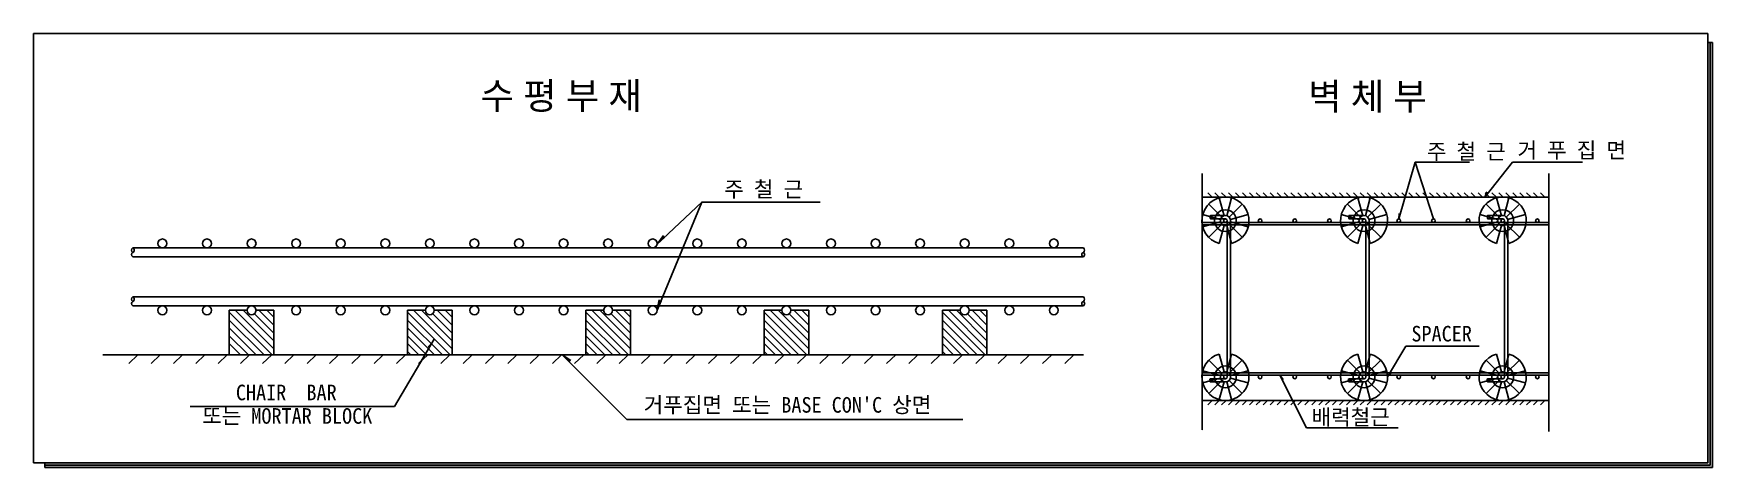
# Model space of a CAD drawing. Extents: x 2558 to 13858, y -642 to 2278.
import ezdxf

# ---------------------------------------------------------------- set-up
doc = ezdxf.new("R2010")
doc.units = 0
doc.header["$MEASUREMENT"] = 0
doc.linetypes.add('CENTERX2', pattern=[4, 2.5, -0.5, 0.5, -0.5])
doc.layers.get('0').update_dxf_attribs({"linetype": 'CONTINUOUS'})
for name, color, linetype in [('T35', 3, 'CONTINUOUS'), ('T60', 4, 'CONTINUOUS'), ('TABLE', 7, 'CONTINUOUS')]:
    doc.layers.add(name, color=color, linetype=linetype)
doc.styles.add('견고딕', font='malgun.ttf')
doc.styles.add('돋움체', font='DotumChe.ttf')

msp = doc.modelspace()

# ---------------------------------------------------------------- linework, layer by layer
for p, q in [((13857.651885, 2217.967826), (13827.651885, 2217.967826)), ((3874.75959, 415.335022), (3994.75959, 415.335022)), ((5074.75959, 415.335022), (5074.75959, 115.335022)), ((5194.75959, 415.335022), (5074.75959, 415.335022)), ((5374.75959, 415.335022), (5254.75959, 415.335022)), ((5374.75959, 115.335022), (5374.75959, 415.335022)), ((6274.75959, 415.335022), (6274.75959, 115.335022)), ((6394.75959, 415.335022), (6274.75959, 415.335022)), ((6574.75959, 415.335022), (6454.75959, 415.335022)), ((6574.75959, 115.335022), (6574.75959, 415.335022)), ((7474.75959, 415.335022), (7474.75959, 115.335022)), ((7594.75959, 415.335022), (7474.75959, 415.335022)), ((7774.75959, 415.335022), (7654.75959, 415.335022)), ((7774.75959, 115.335022), (7774.75959, 415.335022)), ((8674.75959, 415.335022), (8674.75959, 115.335022)), ((8794.75959, 415.335022), (8674.75959, 415.335022)), ((8974.75959, 415.335022), (8854.75959, 415.335022)), ((8974.75959, 115.335022), (8974.75959, 415.335022)), ((5074.75959, 115.335022), (5374.75959, 115.335022)), ((6274.75959, 115.335022), (6574.75959, 115.335022)), ((7474.75959, 115.335022), (7774.75959, 115.335022)), ((8674.75959, 115.335022), (8974.75959, 115.335022)), ((2632.58942, -642.282285), (2632.58942, -612.282285))]:
    msp.add_line(p, q)
at = {"color": 2}
for p, q in [((11856.325586, 1412.188579), (11746.165167, 1031.088355)), ((11979.445167, 1031.088355), (11856.325586, 1412.188579)), ((11856.325586, 1412.188579), (12222.222642, 1412.188579)), ((12326.317279, 1177.277155), (12511.465539, 1412.188579)), ((12511.465539, 1412.188579), (12983.124545, 1412.188579)), ((6754.75959, 860.554624), (7055.33014, 1143.033478)), ((7055.33014, 1143.033478), (6754.75959, 415.335022)), ((7055.33014, 1143.033478), (7853.125587, 1143.033478)), ((12339.887818, 1211.690897), (12326.317279, 1177.277155)), ((12326.317279, 1177.277155), (12345.6592, 1208.065146)), ((11749.714116, 1067.910497), (11746.165167, 1031.088355)), ((11746.165167, 1031.088355), (11756.26184, 1066.01782)), ((6796.864801, 918.168265), (6754.75959, 860.554624)), ((6754.75959, 860.554624), (6805.868842, 908.587549)), ((6769.383438, 485.180018), (6754.75959, 415.335022)), ((6754.75959, 415.335022), (6781.535383, 480.160745)), ((5253.495426, 221.111257), (4987.040581, -231.135411)), ((6114.826166, 115.335022), (6551.572812, -319.802702)), ((6174.579889, 76.326395), (6114.826166, 115.335022)), ((6114.826166, 115.335022), (6165.487291, 66.829682)), ((11671.515567, -32.668445), (11794.268498, 173.086947)), ((11794.268498, 173.086947), (12286.657572, 173.086947)), ((10946.302246, -20.226845), (11125.753614, -376.205537)), ((10968.755471, -49.62613), (10946.302246, -20.226845)), ((10946.302246, -20.226845), (10962.669279, -52.694222)), ((11671.515567, -32.668445), (11691.316311, -2.173514)), ((11697.032757, -5.885275), (11671.515567, -32.668445)), ((4987.040581, -231.135411), (3611.389988, -231.135411)), ((6551.572812, -319.802702), (8813.340676, -319.802702)), ((11125.753614, -376.205537), (11743.268944, -376.205537))]:
    msp.add_line(p, q, dxfattribs=at)
at = {"color": 2, "linetype": 'CENTERX2'}
for p, q in [((10424.245167, 1337.208293), (10424.245167, -390.894631)), ((12757.045167, 1337.208293), (12757.045167, -400.630414))]:
    msp.add_line(p, q, dxfattribs=at)
at = {"color": 7}
for p, q in [((10424.245167, 1177.277155), (12757.045167, 1177.277155)), ((10555.571932, 1042.839989), (10467.596535, 1130.815387)), ((10570.909828, 1051.695328), (10538.708598, 1171.871955)), ((10588.620505, 1051.695328), (10620.821736, 1171.871955)), ((10603.958401, 1042.839989), (10691.933798, 1130.815387)), ((11488.691932, 1042.839989), (11400.716535, 1130.815387)), ((11504.029828, 1051.695328), (11471.828598, 1171.871955)), ((11521.740505, 1051.695328), (11553.941736, 1171.871955)), ((11537.078401, 1042.839989), (11625.053798, 1130.815387)), ((12421.811932, 1042.839989), (12333.836535, 1130.815387)), ((12437.149828, 1051.695328), (12404.948598, 1171.871955)), ((12454.860505, 1051.695328), (12487.061736, 1171.871955)), ((12470.198401, 1042.839989), (12558.173798, 1130.815387)), ((10546.716594, 1027.502093), (10426.539966, 1059.703324)), ((10612.813739, 1027.502093), (10732.990367, 1059.703324)), ((11479.836594, 1027.502093), (11359.659966, 1059.703324)), ((11545.933739, 1027.502093), (11666.110367, 1059.703324)), ((12412.956594, 1027.502093), (12292.779966, 1059.703324)), ((12479.053739, 1027.502093), (12599.230367, 1059.703324)), ((10546.716594, 1009.791416), (10426.539966, 977.590186)), ((10555.571932, 994.45352), (10467.596535, 906.478123)), ((10570.909828, 985.598182), (10538.708598, 865.421555)), ((10588.620505, 985.598182), (10620.821736, 865.421555)), ((10603.958401, 994.45352), (10691.933798, 906.478123)), ((10612.813739, 1009.791416), (10732.990367, 977.590186)), ((11479.836594, 1009.791416), (11359.659966, 977.590186)), ((11488.691932, 994.45352), (11400.716535, 906.478123)), ((11504.029828, 985.598182), (11471.828598, 865.421555)), ((11521.740505, 985.598182), (11553.941736, 865.421555)), ((11537.078401, 994.45352), (11625.053798, 906.478123)), ((12412.956594, 1009.791416), (12292.779966, 977.590186)), ((12421.811932, 994.45352), (12333.836535, 906.478123)), ((12437.149828, 985.598182), (12404.948598, 865.421555)), ((12454.860505, 985.598182), (12487.061736, 865.421555)), ((12470.198401, 994.45352), (12558.173798, 906.478123)), ((3874.75959, 415.335022), (3874.75959, 115.335022)), ((4174.75959, 415.335022), (4054.75959, 415.335022)), ((4174.75959, 115.335022), (4174.75959, 415.335022)), ((3023.637573, 115.335022), (9623.637573, 115.335022)), ((3874.75959, 115.335022), (4174.75959, 115.335022)), ((10570.909828, 0.380128), (10538.708598, 120.556755)), ((10588.620505, 0.380128), (10620.821736, 120.556755)), ((11504.029828, 0.380128), (11471.828598, 120.556755)), ((11521.740505, 0.380128), (11553.941736, 120.556755)), ((12437.149828, 0.380128), (12404.948598, 120.556755)), ((12454.860505, 0.380128), (12487.061736, 120.556755)), ((10546.716594, -23.813107), (10426.539966, 8.388124)), ((10555.571932, -8.475211), (10467.596535, 79.500187)), ((10603.958401, -8.475211), (10691.933798, 79.500187)), ((10612.813739, -23.813107), (10732.990367, 8.388124)), ((11479.836594, -23.813107), (11359.659966, 8.388124)), ((11488.691932, -8.475211), (11400.716535, 79.500187)), ((11537.078401, -8.475211), (11625.053798, 79.500187)), ((11545.933739, -23.813107), (11666.110367, 8.388124)), ((12412.956594, -23.813107), (12292.779966, 8.388124)), ((12421.811932, -8.475211), (12333.836535, 79.500187)), ((12470.198401, -8.475211), (12558.173798, 79.500187)), ((12479.053739, -23.813107), (12599.230367, 8.388124)), ((10546.716594, -41.523784), (10426.539966, -73.725014)), ((10555.571932, -56.86168), (10467.596535, -144.837077)), ((10570.909828, -65.717018), (10538.708598, -185.893645)), ((10588.620505, -65.717018), (10620.821736, -185.893645)), ((10603.958401, -56.86168), (10691.933798, -144.837077)), ((10612.813739, -41.523784), (10732.990367, -73.725014)), ((11479.836594, -41.523784), (11359.659966, -73.725014)), ((11488.691932, -56.86168), (11400.716535, -144.837077)), ((11504.029828, -65.717018), (11471.828598, -185.893645)), ((11521.740505, -65.717018), (11553.941736, -185.893645)), ((11537.078401, -56.86168), (11625.053798, -144.837077)), ((11545.933739, -41.523784), (11666.110367, -73.725014)), ((12412.956594, -41.523784), (12292.779966, -73.725014)), ((12421.811932, -56.86168), (12333.836535, -144.837077)), ((12437.149828, -65.717018), (12404.948598, -185.893645)), ((12454.860505, -65.717018), (12487.061736, -185.893645)), ((12470.198401, -56.86168), (12558.173798, -144.837077)), ((12479.053739, -41.523784), (12599.230367, -73.725014)), ((12757.045167, -20.226845), (12679.285167, -20.226845)), ((10424.245167, -191.298845), (12757.045167, -191.298845))]:
    msp.add_line(p, q, dxfattribs=at)
at = {"color": 3}
for p, q in [((10490.747292, 1177.277155), (10461.082535, 1206.542241)), ((10537.403292, 1177.277155), (10507.738535, 1206.542241)), ((10584.059292, 1177.277155), (10554.394535, 1206.542241)), ((10630.715292, 1177.277155), (10601.050535, 1206.542241)), ((10677.371292, 1177.277155), (10647.706535, 1206.542241)), ((10724.027292, 1177.277155), (10694.362535, 1206.542241)), ((10770.683292, 1177.277155), (10741.018535, 1206.542241)), ((10817.339292, 1177.277155), (10787.674535, 1206.542241)), ((10863.995292, 1177.277155), (10834.330535, 1206.542241)), ((10910.651292, 1177.277155), (10880.986535, 1206.542241)), ((10957.307292, 1177.277155), (10927.642535, 1206.542241)), ((11003.963292, 1177.277155), (10974.298535, 1206.542241)), ((11050.619292, 1177.277155), (11020.954535, 1206.542241)), ((11097.275292, 1177.277155), (11067.610535, 1206.542241)), ((11143.931292, 1177.277155), (11114.266535, 1206.542241)), ((11190.587292, 1177.277155), (11160.922535, 1206.542241)), ((11237.243292, 1177.277155), (11207.578535, 1206.542241)), ((11283.899292, 1177.277155), (11254.234535, 1206.542241)), ((11330.555292, 1177.277155), (11300.890535, 1206.542241)), ((11377.211292, 1177.277155), (11347.546535, 1206.542241)), ((11423.867292, 1177.277155), (11394.202535, 1206.542241)), ((11470.523292, 1177.277155), (11440.858535, 1206.542241)), ((11517.179292, 1177.277155), (11487.514535, 1206.542241)), ((11563.835292, 1177.277155), (11534.170535, 1206.542241)), ((11610.491292, 1177.277155), (11580.826535, 1206.542241)), ((11657.147292, 1177.277155), (11627.482535, 1206.542241)), ((11703.803292, 1177.277155), (11674.138535, 1206.542241)), ((11750.459292, 1177.277155), (11720.794535, 1206.542241)), ((11797.115292, 1177.277155), (11767.450535, 1206.542241)), ((11843.771292, 1177.277155), (11814.106535, 1206.542241)), ((11890.427292, 1177.277155), (11860.762535, 1206.542241)), ((11937.083292, 1177.277155), (11907.418535, 1206.542241)), ((11983.739292, 1177.277155), (11954.074535, 1206.542241)), ((12030.395292, 1177.277155), (12000.730535, 1206.542241)), ((12077.051292, 1177.277155), (12047.386535, 1206.542241)), ((12123.707292, 1177.277155), (12094.042535, 1206.542241)), ((12170.363292, 1177.277155), (12140.698535, 1206.542241)), ((12217.019292, 1177.277155), (12187.354535, 1206.542241)), ((12263.675292, 1177.277155), (12234.010535, 1206.542241)), ((12310.331292, 1177.277155), (12280.666535, 1206.542241)), ((12356.987292, 1177.277155), (12327.322535, 1206.542241)), ((12403.643292, 1177.277155), (12373.978535, 1206.542241)), ((12450.299292, 1177.277155), (12420.634535, 1206.542241)), ((12496.955292, 1177.277155), (12467.290535, 1206.542241)), ((12543.611292, 1177.277155), (12513.946535, 1206.542241)), ((12590.267292, 1177.277155), (12560.602535, 1206.542241)), ((12636.923292, 1177.277155), (12607.258535, 1206.542241)), ((12683.579292, 1177.277155), (12653.914535, 1206.542241)), ((12730.235292, 1177.277155), (12700.570535, 1206.542241)), ((4162.468518, 115.335022), (3874.75959, 403.043949)), ((4109.435509, 115.335022), (3874.75959, 350.01094)), ((4174.75959, 156.076957), (3915.501526, 415.335022)), ((4174.75959, 209.109966), (3968.534535, 415.335022)), ((4174.75959, 262.142975), (4044.316645, 392.58592)), ((4174.75959, 315.175983), (4074.600552, 415.335022)), ((4174.75959, 368.208992), (4127.63356, 415.335022)), ((5362.468518, 115.335022), (5074.75959, 403.043949)), ((5309.435509, 115.335022), (5074.75959, 350.01094)), ((5374.75959, 156.076957), (5115.501526, 415.335022)), ((5374.75959, 209.109966), (5168.534535, 415.335022)), ((5374.75959, 262.142975), (5244.316645, 392.58592)), ((5374.75959, 315.175983), (5274.600552, 415.335022)), ((5374.75959, 368.208992), (5327.63356, 415.335022)), ((6562.468518, 115.335022), (6274.75959, 403.043949)), ((6509.435509, 115.335022), (6274.75959, 350.01094)), ((6574.75959, 156.076957), (6315.501526, 415.335022)), ((6574.75959, 209.109966), (6368.534535, 415.335022)), ((6574.75959, 262.142975), (6444.316645, 392.58592)), ((6574.75959, 315.175983), (6474.600552, 415.335022)), ((6574.75959, 368.208992), (6527.63356, 415.335022)), ((7762.468518, 115.335022), (7474.75959, 403.043949)), ((7709.435509, 115.335022), (7474.75959, 350.01094)), ((7774.75959, 156.076957), (7515.501526, 415.335022)), ((7774.75959, 209.109966), (7568.534535, 415.335022)), ((7774.75959, 262.142975), (7644.316645, 392.58592)), ((7774.75959, 315.175983), (7674.600552, 415.335022)), ((7774.75959, 368.208992), (7727.63356, 415.335022)), ((8962.468518, 115.335022), (8674.75959, 403.043949)), ((8909.435509, 115.335022), (8674.75959, 350.01094)), ((8974.75959, 156.076957), (8715.501526, 415.335022)), ((8974.75959, 209.109966), (8768.534535, 415.335022)), ((8974.75959, 262.142975), (8844.316645, 392.58592)), ((8974.75959, 315.175983), (8874.600552, 415.335022)), ((8974.75959, 368.208992), (8927.63356, 415.335022)), ((4056.402501, 115.335022), (3874.75959, 296.977932)), ((4003.369492, 115.335022), (3874.75959, 243.944923)), ((5256.4025, 115.335022), (5074.75959, 296.977931)), ((5203.369492, 115.335022), (5074.75959, 243.944923)), ((6456.4025, 115.335022), (6274.75959, 296.977931)), ((6403.369492, 115.335022), (6274.75959, 243.944923)), ((7656.4025, 115.335022), (7474.75959, 296.977931)), ((7603.369492, 115.335022), (7474.75959, 243.944923)), ((8856.4025, 115.335022), (8674.75959, 296.977931)), ((8803.369492, 115.335022), (8674.75959, 243.944923)), ((3260.336103, 115.335022), (3199.313352, 57.461513)), ((3410.336103, 115.335022), (3349.313352, 57.461513)), ((3560.336103, 115.335022), (3499.313352, 57.461513)), ((3710.336103, 115.335022), (3649.313352, 57.461513)), ((3860.336103, 115.335022), (3799.313352, 57.461513)), ((3950.336484, 115.335022), (3874.75959, 190.911914)), ((4010.336103, 115.335022), (3949.313352, 57.461513)), ((4160.336103, 115.335022), (4099.313352, 57.461513)), ((4310.336103, 115.335022), (4249.313352, 57.461513)), ((4460.336103, 115.335022), (4399.313352, 57.461513)), ((4610.336103, 115.335022), (4549.313352, 57.461513)), ((4760.336103, 115.335022), (4699.313352, 57.461513)), ((4910.336103, 115.335022), (4849.313352, 57.461513)), ((5060.336103, 115.335022), (4999.313352, 57.461513)), ((5150.336483, 115.335022), (5074.75959, 190.911914)), ((5097.303474, 115.335022), (5074.75959, 137.878906)), ((5210.336103, 115.335022), (5149.313352, 57.461513)), ((5360.336103, 115.335022), (5299.313352, 57.461513)), ((5510.336103, 115.335022), (5449.313352, 57.461513)), ((5660.336103, 115.335022), (5599.313352, 57.461513)), ((5810.336103, 115.335022), (5749.313352, 57.461513)), ((5960.336103, 115.335022), (5899.313352, 57.461513)), ((6110.336103, 115.335022), (6049.313352, 57.461513)), ((6260.336103, 115.335022), (6199.313352, 57.461513)), ((6350.336483, 115.335022), (6274.75959, 190.911914)), ((6297.303474, 115.335022), (6274.75959, 137.878906)), ((6410.336103, 115.335022), (6349.313352, 57.461513)), ((6560.336103, 115.335022), (6499.313352, 57.461513)), ((6710.336103, 115.335022), (6649.313352, 57.461513)), ((6860.336103, 115.335022), (6799.313352, 57.461513)), ((7010.336103, 115.335022), (6949.313352, 57.461513)), ((7160.336103, 115.335022), (7099.313352, 57.461513)), ((7310.336103, 115.335022), (7249.313352, 57.461513)), ((7460.336103, 115.335022), (7399.313352, 57.461513)), ((7550.336483, 115.335022), (7474.75959, 190.911914)), ((7497.303474, 115.335022), (7474.75959, 137.878906)), ((7610.336103, 115.335022), (7549.313352, 57.461513)), ((7760.336103, 115.335022), (7699.313352, 57.461513)), ((7910.336103, 115.335022), (7849.313352, 57.461513)), ((8060.336103, 115.335022), (7999.313352, 57.461513)), ((8210.336103, 115.335022), (8149.313352, 57.461513)), ((8360.336103, 115.335022), (8299.313352, 57.461513)), ((8510.336103, 115.335022), (8449.313352, 57.461513)), ((8660.336103, 115.335022), (8599.313352, 57.461513)), ((8750.336483, 115.335022), (8674.75959, 190.911914)), ((8697.303474, 115.335022), (8674.75959, 137.878906)), ((8810.336103, 115.335022), (8749.313352, 57.461513)), ((8960.336103, 115.335022), (8899.313352, 57.461513)), ((9110.336103, 115.335022), (9049.313352, 57.461513)), ((9260.336103, 115.335022), (9199.313352, 57.461513)), ((9410.336103, 115.335022), (9349.313352, 57.461513)), ((9560.336103, 115.335022), (9499.313352, 57.461513)), ((10490.747292, -191.298845), (10461.082535, -220.563931)), ((10537.403292, -191.298845), (10507.738535, -220.563931)), ((10584.059292, -191.298845), (10554.394535, -220.563931)), ((10630.715292, -191.298845), (10601.050535, -220.563931)), ((10677.371292, -191.298845), (10647.706535, -220.563931)), ((10724.027292, -191.298845), (10694.362535, -220.563931)), ((10770.683292, -191.298845), (10741.018535, -220.563931)), ((10817.339292, -191.298845), (10787.674535, -220.563931)), ((10863.995292, -191.298845), (10834.330535, -220.563931)), ((10910.651292, -191.298845), (10880.986535, -220.563931)), ((10957.307292, -191.298845), (10927.642535, -220.563931)), ((11003.963292, -191.298845), (10974.298535, -220.563931)), ((11050.619292, -191.298845), (11020.954535, -220.563931)), ((11097.275292, -191.298845), (11067.610535, -220.563931)), ((11143.931292, -191.298845), (11114.266535, -220.563931)), ((11190.587292, -191.298845), (11160.922535, -220.563931)), ((11237.243292, -191.298845), (11207.578535, -220.563931)), ((11283.899292, -191.298845), (11254.234535, -220.563931)), ((11330.555292, -191.298845), (11300.890535, -220.563931)), ((11377.211292, -191.298845), (11347.546535, -220.563931)), ((11423.867292, -191.298845), (11394.202535, -220.563931)), ((11470.523292, -191.298845), (11440.858535, -220.563931)), ((11517.179292, -191.298845), (11487.514535, -220.563931)), ((11563.835292, -191.298845), (11534.170535, -220.563931)), ((11610.491292, -191.298845), (11580.826535, -220.563931)), ((11657.147292, -191.298845), (11627.482535, -220.563931)), ((11703.803292, -191.298845), (11674.138535, -220.563931)), ((11750.459292, -191.298845), (11720.794535, -220.563931)), ((11797.115292, -191.298845), (11767.450535, -220.563931)), ((11843.771292, -191.298845), (11814.106535, -220.563931)), ((11890.427292, -191.298845), (11860.762535, -220.563931)), ((11937.083292, -191.298845), (11907.418535, -220.563931)), ((11983.739292, -191.298845), (11954.074535, -220.563931)), ((12030.395292, -191.298845), (12000.730535, -220.563931)), ((12077.051292, -191.298845), (12047.386535, -220.563931)), ((12123.707292, -191.298845), (12094.042535, -220.563931)), ((12170.363292, -191.298845), (12140.698535, -220.563931)), ((12217.019292, -191.298845), (12187.354535, -220.563931)), ((12263.675292, -191.298845), (12234.010535, -220.563931)), ((12310.331292, -191.298845), (12280.666535, -220.563931)), ((12356.987292, -191.298845), (12327.322535, -220.563931)), ((12403.643292, -191.298845), (12373.978535, -220.563931)), ((12450.299292, -191.298845), (12420.634535, -220.563931)), ((12496.955292, -191.298845), (12467.290535, -220.563931)), ((12543.611292, -191.298845), (12513.946535, -220.563931)), ((12590.267292, -191.298845), (12560.602535, -220.563931)), ((12636.923292, -191.298845), (12607.258535, -220.563931)), ((12683.579292, -191.298845), (12653.914535, -220.563931)), ((12730.235292, -191.298845), (12700.570535, -220.563931))]:
    msp.add_line(p, q, dxfattribs=at)
at = {"color": 6}
for p, q in [((10579.765167, 1052.861155), (10478.230291, 1052.861155)), ((10579.765167, 1031.088355), (10478.230291, 1031.088355)), ((10592.206767, 1018.646755), (10592.206767, -32.668445)), ((10613.979567, 1018.646755), (10613.979567, -32.668445)), ((11512.885167, 1052.861155), (11411.350291, 1052.861155)), ((11512.885167, 1031.088355), (11411.350291, 1031.088355)), ((11525.326767, 1018.646755), (11525.326767, -32.668445)), ((11547.099567, 1018.646755), (11547.099567, -32.668445)), ((12446.005167, 1052.861155), (12344.470291, 1052.861155)), ((12446.005167, 1031.088355), (12344.470291, 1031.088355)), ((12458.446767, 1018.646755), (12458.446767, -32.668445)), ((12480.219567, 1018.646755), (12480.219567, -32.668445)), ((10424.245167, 1006.205155), (12757.045167, 1006.205155)), ((10424.245167, 990.653155), (12757.045167, 990.653155)), ((3225.222191, 835.335022), (9623.784042, 835.335022)), ((3225.222191, 775.335022), (9623.784042, 775.335022)), ((3225.222191, 505.335022), (9623.784042, 505.335022)), ((3225.222191, 445.335022), (9623.784042, 445.335022)), ((5284.75959, 445.335022), (5179.75959, 445.335022)), ((6484.75959, 445.335022), (6379.75959, 445.335022)), ((7684.75959, 445.335022), (7579.75959, 445.335022)), ((8884.75959, 445.335022), (8779.75959, 445.335022)), ((10424.245167, -4.674845), (12757.045167, -4.674845)), ((10424.245167, -20.226845), (12757.045167, -20.226845)), ((10579.765167, -45.110045), (10476.734272, -45.110045)), ((10579.765167, -66.882845), (10476.734272, -66.882845)), ((11512.885167, -45.110045), (11409.854272, -45.110045)), ((11512.885167, -66.882845), (11409.854272, -66.882845)), ((12446.005167, -45.110045), (12342.974272, -45.110045)), ((12446.005167, -66.882845), (12342.974272, -66.882845))]:
    msp.add_line(p, q, dxfattribs=at)
at = {"color": 7}
for centre, radius in [((10579.765167, 1018.646755), 73.255805), ((10579.765167, 1018.646755), 34.2144), ((11512.885167, 1018.646755), 73.255805), ((11512.885167, 1018.646755), 34.2144), ((12446.005167, 1018.646755), 73.255805), ((12446.005167, 1018.646755), 34.2144), ((10579.765167, -32.668445), 73.255805), ((10579.765167, -32.668445), 34.2144), ((11512.885167, -32.668445), 73.255805), ((11512.885167, -32.668445), 34.2144), ((12446.005167, -32.668445), 73.255805), ((12446.005167, -32.668445), 34.2144)]:
    msp.add_circle(centre, radius, dxfattribs=at)
at = {"color": 6}
for centre, radius in [((10579.765167, 1018.646755), 12.4416), ((10813.045167, 1018.646755), 12.4416), ((11046.325167, 1018.646755), 12.4416), ((11279.605167, 1018.646755), 12.4416), ((11512.885167, 1018.646755), 12.4416), ((11746.165167, 1018.646755), 12.4416), ((11979.445167, 1018.646755), 12.4416), ((12212.725167, 1018.646755), 12.4416), ((12446.005167, 1018.646755), 12.4416), ((12679.285167, 1018.646755), 12.4416), ((3424.75959, 865.335022), 30), ((3724.75959, 865.335022), 30), ((4024.75959, 865.335022), 30), ((4324.75959, 865.335022), 30), ((4624.75959, 865.335022), 30), ((4924.75959, 865.335022), 30), ((5224.75959, 865.335022), 30), ((5524.75959, 865.335022), 30), ((5824.75959, 865.335022), 30), ((6124.75959, 865.335022), 30), ((6424.75959, 865.335022), 30), ((6724.75959, 865.335022), 30), ((7024.75959, 865.335022), 30), ((7324.75959, 865.335022), 30), ((7624.75959, 865.335022), 30), ((7924.75959, 865.335022), 30), ((8224.75959, 865.335022), 30), ((8524.75959, 865.335022), 30), ((8824.75959, 865.335022), 30), ((9124.75959, 865.335022), 30), ((9424.75959, 865.335022), 30), ((3424.75959, 415.335022), 30), ((3724.75959, 415.335022), 30), ((4024.75959, 415.335022), 30), ((4324.75959, 415.335022), 30), ((4624.75959, 415.335022), 30), ((4924.75959, 415.335022), 30), ((5224.75959, 415.335022), 30), ((5524.75959, 415.335022), 30), ((5824.75959, 415.335022), 30), ((6124.75959, 415.335022), 30), ((6424.75959, 415.335022), 30), ((6724.75959, 415.335022), 30), ((7024.75959, 415.335022), 30), ((7324.75959, 415.335022), 30), ((7624.75959, 415.335022), 30), ((7924.75959, 415.335022), 30), ((8224.75959, 415.335022), 30), ((8524.75959, 415.335022), 30), ((8824.75959, 415.335022), 30), ((9124.75959, 415.335022), 30), ((9424.75959, 415.335022), 30), ((10579.765167, -32.668445), 12.4416), ((10813.045167, -32.668445), 12.4416), ((11046.325167, -32.668445), 12.4416), ((11279.605167, -32.668445), 12.4416), ((11512.885167, -32.668445), 12.4416), ((11746.165167, -32.668445), 12.4416), ((11979.445167, -32.668445), 12.4416), ((12212.725167, -32.668445), 12.4416), ((12446.005167, -32.668445), 12.4416), ((12679.285167, -32.668445), 12.4416)]:
    msp.add_circle(centre, radius, dxfattribs=at)
at = {"color": 7}
for centre, start, end in [((10579.765167, 1018.646755), 285, 255), ((11512.885167, 1018.646755), 285, 255), ((12446.005167, 1018.646755), 285, 255), ((10579.765167, -32.668445), 105, 75), ((11512.885167, -32.668445), 105, 75), ((12446.005167, -32.668445), 105, 75)]:
    msp.add_arc(centre, 158.6304, start, end, dxfattribs=at)
at = {"color": 6}
for centre, radius, start, end in [((10482.05404, 1047.417955), 6.652028, 125.087341, 234.912659), ((10482.976892, 1036.531555), 7.222094, 131.089211, 228.910789), ((10473.814345, 1036.531555), 7.009208, 309.051645, 50.948355), ((11415.17404, 1047.417955), 6.652028, 125.087341, 234.912659), ((11416.096892, 1036.531555), 7.222094, 131.089211, 228.910789), ((11406.934345, 1036.531555), 7.009208, 309.051645, 50.948355), ((12348.29404, 1047.417955), 6.652028, 125.087341, 234.912659), ((12349.216892, 1036.531555), 7.222094, 131.089211, 228.910789), ((12340.054345, 1036.531555), 7.009208, 309.051645, 50.948355), ((3234.072608, 820.335022), 17.416368, 120.541786, 239.458214), ((3234.946502, 790.335022), 17.876303, 122.954832, 237.045168), ((3219.731587, 820.335022), 15.973313, 290.104663, 69.895337), ((9629.274646, 790.335022), 15.973313, 110.104663, 249.895337), ((9614.059731, 820.335022), 17.876303, 302.954832, 57.045168), ((9614.933625, 790.335022), 17.416368, 300.541786, 59.458214), ((3234.072608, 490.335022), 17.416368, 120.541786, 239.458214), ((3234.946502, 460.335022), 17.876303, 122.954832, 237.045168), ((3219.731587, 490.335022), 15.973313, 290.104663, 69.895337), ((6766.724407, 467.835022), 8.09088, 292.032739, 67.967261), ((9629.274646, 460.335022), 15.973313, 110.104663, 249.895337), ((9614.059731, 490.335022), 17.876303, 302.954832, 57.045168), ((9614.933625, 460.335022), 17.416368, 300.541786, 59.458214), ((10481.389168, -61.439645), 7.162157, 130.536284, 229.463716), ((10481.690257, -50.553245), 7.3614, 132.317582, 227.682418), ((10471.36984, -50.553245), 7.642352, 314.582423, 45.417577), ((11414.509168, -61.439645), 7.162157, 130.536284, 229.463716), ((11414.810257, -50.553245), 7.3614, 132.317582, 227.682418), ((11404.48984, -50.553245), 7.642352, 314.582423, 45.417577), ((12347.629168, -61.439645), 7.162157, 130.536284, 229.463716), ((12347.930257, -50.553245), 7.3614, 132.317582, 227.682418), ((12337.60984, -50.553245), 7.642352, 314.582423, 45.417577)]:
    msp.add_arc(centre, radius, start, end, dxfattribs=at)
for points in [[(13857.651885, -642.282285), (13827.651885, -612.282285), (13857.651885, 2217.967826), (13827.651885, 2217.967826)], [(2632.58942, -642.282285), (2632.58942, -612.282285), (13857.651885, -642.282285), (13827.651885, -612.282285)]]:
    msp.add_solid(points)
at = {"color": 2}
for points in [[(12326.317279, 1177.277155), (12339.887818, 1211.690897), (12345.6592, 1208.065146)], [(11746.165167, 1031.088355), (11749.714116, 1067.910497), (11756.26184, 1066.01782)], [(11979.445167, 1031.088355), (11974.753306, 1067.782382), (11968.26758, 1065.687081)], [(6754.75959, 860.554624), (6796.864801, 918.168265), (6805.868842, 908.587549)], [(6754.75959, 415.335022), (6769.383438, 485.180018), (6781.535383, 480.160745)], [(5253.495426, 221.111257), (5209.277484, 169.172934), (5219.385542, 163.217465)], [(6114.826166, 115.335022), (6174.579889, 76.326395), (6165.487291, 66.829682)], [(10946.302246, -20.226845), (10968.755471, -49.62613), (10962.669279, -52.694222)], [(11671.515567, -32.668445), (11697.032757, -5.885275), (11691.316311, -2.173514)]]:
    msp.add_solid(points, dxfattribs=at)
at = {"layer": 'TABLE', "color": 7}
for p, q in [((2557.58942, 2277.967826), (13827.651885, 2277.967826)), ((2557.58942, -612.282285), (2557.58942, 2277.967826)), ((13827.651885, 2277.967826), (13827.651885, -612.282285)), ((13827.651885, -612.282285), (2557.58942, -612.282285))]:
    msp.add_line(p, q, dxfattribs=at)
at = {"layer": 'TABLE', "color": 2}
for p, q in [((13842.651885, 2217.967826), (13842.651885, -627.282285)), ((13857.651885, 2217.967826), (13857.651885, -642.282285)), ((13842.651885, -627.282285), (2632.58942, -627.282285)), ((13857.651885, -642.282285), (2632.58942, -642.282285))]:
    msp.add_line(p, q, dxfattribs=at)

# ---------------------------------------------------------------- texts
at = {"layer": 'T35', "style": '돋움체'}
for s, p in [('주 철 근', (11935.825293, 1431.804616)), ('거 푸 집 면', (12545.162765, 1440.32181)), ('주 철 근', (7206.63728, 1177.629951)), ('SPACER ', (11831.394856, 205.362583)), ('CHAIR  BAR', (3919.167979, -190.273262)), ("거푸집면 또는 BASE CON'C 상면", (6664.112994, -273.808722)), ('또는 MORTAR BLOCK', (3691.914823, -348.31824)), ('배력철근', (11159.046036, -356.25974))]:
    msp.add_text(s, height=105, dxfattribs=at).set_placement(p)
at = {"layer": 'T60', "style": '견고딕'}
for s, p in [('수 평 부 재', (5565.978986, 1768.922832)), ('벽 체 부', (11136.507168, 1764.947832))]:
    msp.add_text(s, height=180, dxfattribs=at).set_placement(p)

doc.saveas('drawing.dxf')
